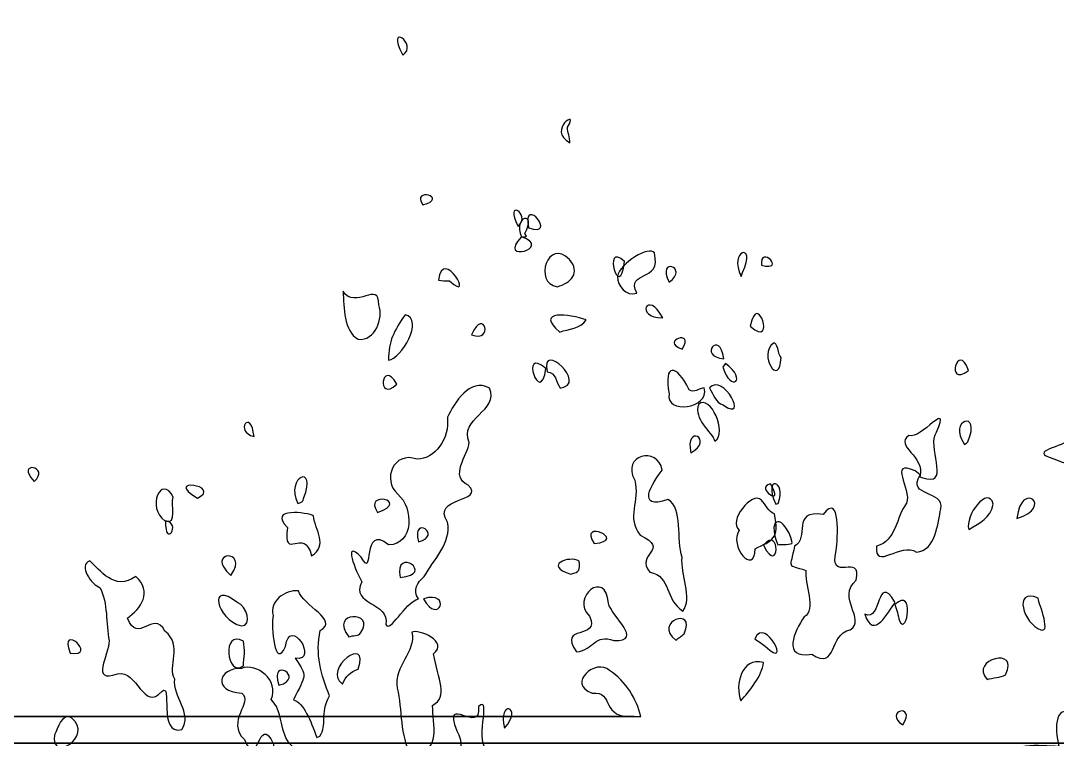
# Model space of a CAD drawing. Header units: centimetres. Extents: x -9.9 to 7.8, y -13.7 to 13.8.
# Drawn here: x -6.115 to -2.165, y 9.111 to 11.847 of the extents above; entities that cross this region are included whole.
import ezdxf

# ---------------------------------------------------------------- set-up
doc = ezdxf.new("R2010")
doc.units = ezdxf.units.CM
doc.header["$MEASUREMENT"] = 0
doc.layers.add('Layer 1', color=7, linetype='Continuous')

msp = doc.modelspace()

# ---------------------------------------------------------------- linework, layer by layer
at = {"layer": 'Layer 1'}
for points in [[(-4.65937, 11.71658), (-4.72631, 11.84743), (-4.59675, 11.75671), (-4.65937, 11.71658)], [(-4.5824, 11.14574), (-4.62943, 11.21535), (-4.47847, 11.17456), (-4.5824, 11.14574)], [(-4.17961, 11.05925), (-4.20432, 11.19019), (-4.064, 11.01699), (-4.17961, 11.05925)], [(-4.21915, 11.06419), (-4.27695, 11.17256), (-4.16643, 11.11428), (-4.21915, 11.06419)], [(-3.81368, 10.93075), (-3.83172, 10.76803), (-3.90209, 11.01077), (-3.81368, 10.93075)], [(-3.29226, 10.91592), (-3.29985, 10.9987), (-3.1938, 10.89103), (-3.29226, 10.91592)], [(-3.64317, 10.85167), (-3.69479, 10.95066), (-3.56554, 10.91013), (-3.64317, 10.85167)], [(-3.66818, 10.71576), (-3.77782, 10.71497), (-3.72555, 10.8264), (-3.66818, 10.71576)], [(-3.33446, 10.68363), (-3.30883, 10.82863), (-3.23254, 10.59497), (-3.33446, 10.68363)], [(-4.39706, 10.65151), (-4.3489, 10.76131), (-4.31015, 10.61696), (-4.39706, 10.65151)], [(-3.59397, 10.59714), (-3.68493, 10.62837), (-3.54132, 10.67443), (-3.59397, 10.59714)], [(-3.43582, 10.56007), (-3.53585, 10.56741), (-3.45088, 10.67325), (-3.43582, 10.56007)], [(-2.50264, 10.51538), (-2.59583, 10.4461), (-2.542, 10.63312), (-2.50264, 10.51538)], [(-4.11369, 10.52278), (-4.13457, 10.37109), (-4.21616, 10.61321), (-4.11369, 10.52278)], [(-4.68148, 10.4636), (-4.763, 10.38782), (-4.7392, 10.56731), (-4.68148, 10.4636)], [(-5.22599, 10.26352), (-5.30418, 10.28247), (-5.23684, 10.37498), (-5.22599, 10.26352)], [(-3.56097, 10.20173), (-3.58777, 10.31416), (-3.46806, 10.25386), (-3.56097, 10.20173)], [(-6.06444, 10.093), (-6.13953, 10.1756), (-5.99709, 10.14882), (-6.06444, 10.093)], [(-5.44193, 10.02875), (-5.57767, 10.11041), (-5.34301, 10.07764), (-5.44193, 10.02875)], [(-3.25744, 10.08311), (-3.19858, 9.98721), (-3.32116, 10.07199), (-3.25744, 10.08311)], [(-2.31835, 9.95214), (-2.30324, 10.1013), (-2.17293, 9.99364), (-2.31835, 9.95214)], [(-4.7549, 9.97438), (-4.81308, 10.0611), (-4.62562, 10.01993), (-4.7549, 9.97438)], [(-4.59927, 9.86334), (-4.62617, 9.9689), (-4.50371, 9.88715), (-4.59927, 9.86334)], [(-5.56277, 9.94242), (-5.5001, 9.9351), (-5.5668, 9.83379), (-5.56277, 9.94242)], [(-3.92955, 9.85592), (-3.99323, 9.95289), (-3.7954, 9.86965), (-3.92955, 9.85592)], [(-5.31387, 9.73484), (-5.42098, 9.82736), (-5.24047, 9.84007), (-5.31387, 9.73484)], [(-4.66898, 9.72743), (-4.69288, 9.85042), (-4.52929, 9.73721), (-4.66898, 9.72743)], [(-4.5799, 9.64624), (-4.4691, 9.678), (-4.52282, 9.53969), (-4.5799, 9.64624)], [(-5.92666, 9.43866), (-5.9717, 9.56068), (-5.81443, 9.42375), (-5.92666, 9.43866)], [(-5.13085, 9.31641), (-5.16842, 9.43169), (-5.02731, 9.34432), (-5.13085, 9.31641)], [(-4.27072, 9.15286), (-4.30156, 9.26313), (-4.19585, 9.23845), (-4.27072, 9.15286)], [(-2.75339, 9.16522), (-2.83173, 9.21898), (-2.69884, 9.25244), (-2.75339, 9.16522)]]:
    msp.add_open_spline(points, degree=3, dxfattribs=at)
for points, knots in [([(-4.02182, 11.38298), (-4.11384, 11.43224), (-3.981, 11.51563), (-4.0317, 11.44229), (-4.0317, 11.44229), (-4.03115, 11.42197), (-4.02229, 11.40332), (-4.02182, 11.38298)], [0, 0, 0, 0, 0.3333333, 0.3333333, 0.3333333, 0.3333333, 1, 1, 1, 1]), ([(-4.20678, 11.02465), (-4.241, 11.10425), (-4.14542, 11.12563), (-4.19442, 11.03701), (-4.19442, 11.03701), (-4.17652, 11.01798), (-4.1991, 11.02637), (-4.20678, 11.02465)], [0, 0, 0, 0, 0.3333333, 0.3333333, 0.3333333, 0.3333333, 1, 1, 1, 1]), ([(-4.20657, 11.02465), (-4.08278, 10.98129), (-4.30358, 10.92198), (-4.2066, 11.02462), (-4.2066, 11.02462), (-4.2066, 11.02462), (-4.20657, 11.02465), (-4.20657, 11.02465)], [0, 0, 0, 0, 0.3333333, 0.3333333, 0.3333333, 0.3333333, 1, 1, 1, 1]), ([(-4.0709, 10.83437), (-4.1622, 10.84733), (-4.10468, 11.02398), (-4.02395, 10.93816), (-4.02395, 10.93816), (-3.98046, 10.88802), (-4.01716, 10.8487), (-4.0709, 10.83437)], [0, 0, 0, 0, 0.3333333, 0.3333333, 0.3333333, 0.3333333, 1, 1, 1, 1]), ([(-4.52312, 10.85908), (-4.50543, 10.99398), (-4.38144, 10.76549), (-4.48111, 10.85661), (-4.48111, 10.85661), (-4.49525, 10.85597), (-4.50917, 10.85666), (-4.52312, 10.85908)], [0, 0, 0, 0, 0.3333333, 0.3333333, 0.3333333, 0.3333333, 1, 1, 1, 1]), ([(-3.84115, 10.87391), (-3.83276, 10.92316), (-3.71777, 10.99408), (-3.70029, 10.96287), (-3.70029, 10.96287), (-3.66975, 10.8474), (-3.81148, 10.90008), (-3.76701, 10.80966), (-3.76701, 10.80966), (-3.80797, 10.79731), (-3.8411, 10.83635), (-3.84115, 10.87391)], [0, 0, 0, 0, 0.25, 0.25, 0.25, 0.25, 0.5, 0.5, 0.5, 0.5, 1, 1, 1, 1]), ([(-3.36887, 10.87391), (-3.42133, 10.9729), (-3.30633, 11.00808), (-3.36402, 10.88847), (-3.36402, 10.88847), (-3.36402, 10.88847), (-3.36887, 10.87391), (-3.36887, 10.87391)], [0, 0, 0, 0, 0.3333333, 0.3333333, 0.3333333, 0.3333333, 1, 1, 1, 1]), ([(-4.82951, 10.63421), (-4.88446, 10.66659), (-4.88349, 10.7539), (-4.88635, 10.81707), (-4.88635, 10.81707), (-4.84106, 10.74351), (-4.74737, 10.86155), (-4.75044, 10.76518), (-4.75044, 10.76518), (-4.7318, 10.71376), (-4.76414, 10.62676), (-4.82952, 10.63421), (-4.82952, 10.63421), (-4.82952, 10.63421), (-4.82951, 10.63421), (-4.82951, 10.63421)], [0, 0, 0, 0, 0.2, 0.2, 0.2, 0.2, 0.4, 0.4, 0.4, 0.4, 0.6, 0.6, 0.6, 0.6, 1, 1, 1, 1]), ([(-4.06098, 10.66139), (-4.16007, 10.74626), (-4.02251, 10.73188), (-3.95966, 10.70834), (-3.95966, 10.70834), (-3.98262, 10.67432), (-4.02595, 10.67471), (-4.06098, 10.66139)], [0, 0, 0, 0, 0.3333333, 0.3333333, 0.3333333, 0.3333333, 1, 1, 1, 1]), ([(-4.65016, 10.7279), (-4.57464, 10.70943), (-4.66652, 10.55857), (-4.71288, 10.55492), (-4.71288, 10.55492), (-4.71464, 10.62696), (-4.69161, 10.66641), (-4.65016, 10.7279)], [0, 0, 0, 0, 0.3333333, 0.3333333, 0.3333333, 0.3333333, 1, 1, 1, 1]), ([(-4.10873, 10.51042), (-4.13517, 10.63507), (-3.94959, 10.46045), (-4.05931, 10.44864), (-4.05931, 10.44864), (-4.07477, 10.4716), (-4.07512, 10.50746), (-4.10873, 10.51042)], [0, 0, 0, 0, 0.3333333, 0.3333333, 0.3333333, 0.3333333, 1, 1, 1, 1]), ([(-3.21679, 10.56481), (-3.22347, 10.44525), (-3.30651, 10.57677), (-3.24644, 10.61918), (-3.24644, 10.61918), (-3.23011, 10.62861), (-3.2292, 10.57323), (-3.21679, 10.56481)], [0, 0, 0, 0, 0.3333333, 0.3333333, 0.3333333, 0.3333333, 1, 1, 1, 1]), ([(-3.51015, 10.44878), (-3.48919, 10.36911), (-3.65983, 10.34818), (-3.64359, 10.42654), (-3.64359, 10.42654), (-3.66655, 10.54394), (-3.61577, 10.54187), (-3.56699, 10.44137), (-3.56699, 10.44137), (-3.5503, 10.42895), (-3.52793, 10.44715), (-3.51015, 10.44878)], [0, 0, 0, 0, 0.25, 0.25, 0.25, 0.25, 0.5, 0.5, 0.5, 0.5, 1, 1, 1, 1]), ([(-3.49038, 10.44878), (-3.43613, 10.50995), (-3.33771, 10.3125), (-3.43776, 10.38417), (-3.43776, 10.38417), (-3.46824, 10.39299), (-3.47497, 10.42498), (-3.49038, 10.44878)], [0, 0, 0, 0, 0.3333333, 0.3333333, 0.3333333, 0.3333333, 1, 1, 1, 1]), ([(-3.42916, 10.54254), (-3.34176, 10.47713), (-3.40963, 10.43068), (-3.43904, 10.52771), (-3.43904, 10.52771), (-3.43904, 10.52771), (-3.4341, 10.53512), (-3.4341, 10.53512), (-3.4341, 10.53512), (-3.4341, 10.53512), (-3.42916, 10.54253), (-3.42916, 10.54253), (-3.42916, 10.54253), (-3.42916, 10.54253), (-3.42916, 10.54254), (-3.42916, 10.54254)], [0, 0, 0, 0, 0.2, 0.2, 0.2, 0.2, 0.4, 0.4, 0.4, 0.4, 0.6, 0.6, 0.6, 0.6, 1, 1, 1, 1]), ([(-4.59961, 9.64624), (-4.65244, 9.62904), (-4.70874, 9.51266), (-4.72309, 9.54815), (-4.72309, 9.54815), (-4.70775, 9.63486), (-4.8622, 9.62138), (-4.8146, 9.71049), (-4.8146, 9.71049), (-4.83679, 9.74662), (-4.89148, 9.87964), (-4.81707, 9.80439), (-4.81707, 9.80439), (-4.76706, 9.70792), (-4.81825, 9.9383), (-4.71328, 9.85134), (-4.71328, 9.85134), (-4.61608, 9.85273), (-4.61699, 9.99079), (-4.67819, 10.04459), (-4.67819, 10.04459), (-4.73965, 10.09941), (-4.69397, 10.21018), (-4.60454, 10.17753), (-4.60454, 10.17753), (-4.53624, 10.17915), (-4.47947, 10.25419), (-4.48917, 10.33729), (-4.48917, 10.33729), (-4.46102, 10.3922), (-4.40512, 10.48999), (-4.3281, 10.44809), (-4.3281, 10.44809), (-4.29025, 10.36083), (-4.44651, 10.33324), (-4.40577, 10.24125), (-4.40577, 10.24125), (-4.41022, 10.19538), (-4.4838, 10.10887), (-4.40932, 10.07869), (-4.40932, 10.07869), (-4.3431, 10.0105), (-4.5525, 10.03701), (-4.4884, 9.93783), (-4.4884, 9.93783), (-4.47304, 9.85954), (-4.54209, 9.79434), (-4.57736, 9.73025), (-4.57736, 9.73025), (-4.60398, 9.7088), (-4.62258, 9.67798), (-4.5996, 9.64623), (-4.5996, 9.64623), (-4.5996, 9.64623), (-4.59961, 9.64624), (-4.59961, 9.64624)], [0, 0, 0, 0, 0.0666667, 0.0666667, 0.0666667, 0.0666667, 0.1333333, 0.1333333, 0.1333333, 0.1333333, 0.2, 0.2, 0.2, 0.2, 0.2666667, 0.2666667, 0.2666667, 0.2666667, 0.3333333, 0.3333333, 0.3333333, 0.3333333, 0.4, 0.4, 0.4, 0.4, 0.4666667, 0.4666667, 0.4666667, 0.4666667, 0.5333333, 0.5333333, 0.5333333, 0.5333333, 0.6, 0.6, 0.6, 0.6, 0.6666667, 0.6666667, 0.6666667, 0.6666667, 0.7333333, 0.7333333, 0.7333333, 0.7333333, 0.8, 0.8, 0.8, 0.8, 0.8666667, 0.8666667, 0.8666667, 0.8666667, 1, 1, 1, 1]), ([(-3.53098, 10.38707), (-3.48723, 10.42606), (-3.41957, 10.27661), (-3.4692, 10.24621), (-3.4692, 10.24621), (-3.48146, 10.28252), (-3.55333, 10.32987), (-3.53098, 10.38707)], [0, 0, 0, 0, 0.3333333, 0.3333333, 0.3333333, 0.3333333, 1, 1, 1, 1]), ([(-2.68885, 10.11029), (-2.6646, 10.1889), (-2.78818, 10.22708), (-2.73013, 10.26833), (-2.73013, 10.26833), (-2.68463, 10.24847), (-2.56932, 10.41306), (-2.6246, 10.28081), (-2.6246, 10.28081), (-2.66276, 10.22849), (-2.57565, 10.0832), (-2.66167, 10.10289), (-2.66167, 10.10289), (-2.66167, 10.10289), (-2.67688, 10.10704), (-2.67688, 10.10704), (-2.67688, 10.10704), (-2.67688, 10.10704), (-2.68885, 10.11031), (-2.68885, 10.11031), (-2.68885, 10.11031), (-2.68885, 10.11031), (-2.68885, 10.11029), (-2.68885, 10.11029)], [0, 0, 0, 0, 0.1428571, 0.1428571, 0.1428571, 0.1428571, 0.2857143, 0.2857143, 0.2857143, 0.2857143, 0.4285714, 0.4285714, 0.4285714, 0.4285714, 0.5714286, 0.5714286, 0.5714286, 0.5714286, 0.7142857, 0.7142857, 0.7142857, 0.7142857, 1, 1, 1, 1]), ([(-2.51782, 10.23386), (-2.58681, 10.32891), (-2.45069, 10.36888), (-2.50546, 10.24374), (-2.50546, 10.24374), (-2.50546, 10.24374), (-2.5104, 10.2388), (-2.5104, 10.2388), (-2.5104, 10.2388), (-2.5104, 10.2388), (-2.51781, 10.23386), (-2.51781, 10.23386), (-2.51781, 10.23386), (-2.51781, 10.23386), (-2.51782, 10.23386), (-2.51782, 10.23386)], [0, 0, 0, 0, 0.2, 0.2, 0.2, 0.2, 0.4, 0.4, 0.4, 0.4, 0.6, 0.6, 0.6, 0.6, 1, 1, 1, 1]), ([(-2.11796, 10.25363), (-2.06769, 10.16855), (-2.08179, 10.13635), (-2.17821, 10.1795), (-2.17821, 10.1795), (-2.28315, 10.20917), (-2.1367, 10.22355), (-2.11796, 10.25363)], [0, 0, 0, 0, 0.3333333, 0.3333333, 0.3333333, 0.3333333, 1, 1, 1, 1]), ([(-3.59141, 9.59929), (-3.66253, 9.64188), (-3.63368, 9.73206), (-3.71803, 9.74699), (-3.71803, 9.74699), (-3.7769, 9.81711), (-3.63515, 9.83286), (-3.75451, 9.88842), (-3.75451, 9.88842), (-3.80901, 9.9555), (-3.75376, 10.01749), (-3.77511, 10.09771), (-3.77511, 10.09771), (-3.82834, 10.1929), (-3.68729, 10.22949), (-3.66989, 10.1356), (-3.66989, 10.1356), (-3.70999, 10.08754), (-3.7732, 9.97993), (-3.64824, 10.02433), (-3.64824, 10.02433), (-3.59103, 9.99101), (-3.61642, 9.87056), (-3.59472, 9.80354), (-3.59472, 9.80354), (-3.60018, 9.74188), (-3.55392, 9.64674), (-3.5914, 9.59929), (-3.5914, 9.59929), (-3.5914, 9.59929), (-3.59141, 9.59929), (-3.59141, 9.59929)], [0, 0, 0, 0, 0.1111111, 0.1111111, 0.1111111, 0.1111111, 0.2222222, 0.2222222, 0.2222222, 0.2222222, 0.3333333, 0.3333333, 0.3333333, 0.3333333, 0.4444444, 0.4444444, 0.4444444, 0.4444444, 0.5555556, 0.5555556, 0.5555556, 0.5555556, 0.6666667, 0.6666667, 0.6666667, 0.6666667, 0.7777778, 0.7777778, 0.7777778, 0.7777778, 1, 1, 1, 1]), ([(-5.05891, 10.00898), (-5.11074, 10.11098), (-4.9818, 10.16441), (-5.03729, 10.02811), (-5.03729, 10.02811), (-5.03416, 10.01459), (-5.05149, 10.01321), (-5.05891, 10.00898)], [0, 0, 0, 0, 0.3333333, 0.3333333, 0.3333333, 0.3333333, 1, 1, 1, 1]), ([(-2.6869, 10.11787), (-2.73969, 10.03059), (-2.59391, 10.06167), (-2.60834, 9.98855), (-2.60834, 9.98855), (-2.62052, 9.93517), (-2.62732, 9.82912), (-2.70114, 9.8238), (-2.70114, 9.8238), (-2.75989, 9.86526), (-2.86212, 9.74895), (-2.85359, 9.84651), (-2.85359, 9.84651), (-2.77722, 9.86583), (-2.77922, 9.95845), (-2.73894, 10.01065), (-2.73894, 10.01065), (-2.71842, 10.06512), (-2.81269, 10.17868), (-2.70667, 10.13269), (-2.70667, 10.13269), (-2.70667, 10.13269), (-2.69406, 10.12323), (-2.69406, 10.12323), (-2.69406, 10.12323), (-2.69406, 10.12323), (-2.68691, 10.11786), (-2.68691, 10.11786), (-2.68691, 10.11786), (-2.68691, 10.11786), (-2.6869, 10.11787), (-2.6869, 10.11787)], [0, 0, 0, 0, 0.1111111, 0.1111111, 0.1111111, 0.1111111, 0.2222222, 0.2222222, 0.2222222, 0.2222222, 0.3333333, 0.3333333, 0.3333333, 0.3333333, 0.4444444, 0.4444444, 0.4444444, 0.4444444, 0.5555556, 0.5555556, 0.5555556, 0.5555556, 0.6666667, 0.6666667, 0.6666667, 0.6666667, 0.7777778, 0.7777778, 0.7777778, 0.7777778, 1, 1, 1, 1]), ([(-5.56554, 9.94225), (-5.63699, 9.99222), (-5.57955, 10.12315), (-5.53366, 10.0329), (-5.53366, 10.0329), (-5.54581, 10.00502), (-5.51411, 9.92581), (-5.56554, 9.94225)], [0, 0, 0, 0, 0.3333333, 0.3333333, 0.3333333, 0.3333333, 1, 1, 1, 1]), ([(-3.23767, 10.00651), (-3.2895, 10.1201), (-3.19282, 10.09829), (-3.22779, 10.00898), (-3.22779, 10.00898), (-3.22779, 10.00898), (-3.23767, 10.00651), (-3.23767, 10.00651)], [0, 0, 0, 0, 0.3333333, 0.3333333, 0.3333333, 0.3333333, 1, 1, 1, 1]), ([(-2.50173, 9.91012), (-2.51862, 9.96211), (-2.42688, 10.07989), (-2.40909, 10.00683), (-2.40909, 10.00683), (-2.42057, 9.95065), (-2.45708, 9.93772), (-2.50173, 9.91012)], [0, 0, 0, 0, 0.3333333, 0.3333333, 0.3333333, 0.3333333, 1, 1, 1, 1]), ([(-3.24292, 9.9696), (-3.22061, 9.87326), (-3.25194, 9.86789), (-3.31633, 9.83652), (-3.31633, 9.83652), (-3.31809, 9.72955), (-3.41875, 9.84819), (-3.37636, 9.90782), (-3.37636, 9.90782), (-3.4229, 9.93885), (-3.32649, 10.05873), (-3.29248, 10.02145), (-3.29248, 10.02145), (-3.27597, 10.00557), (-3.26497, 9.97655), (-3.24291, 9.9696), (-3.24291, 9.9696), (-3.24291, 9.9696), (-3.24292, 9.9696), (-3.24292, 9.9696)], [0, 0, 0, 0, 0.1666667, 0.1666667, 0.1666667, 0.1666667, 0.3333333, 0.3333333, 0.3333333, 0.3333333, 0.5, 0.5, 0.5, 0.5, 0.6666667, 0.6666667, 0.6666667, 0.6666667, 1, 1, 1, 1]), ([(-3.16638, 9.8464), (-3.10639, 9.87611), (-3.18191, 9.9857), (-3.05737, 9.96708), (-3.05737, 9.96708), (-2.98906, 10.05565), (-3.00166, 9.87348), (-3.00701, 9.82991), (-3.00701, 9.82991), (-3.03908, 9.69814), (-2.90638, 9.82629), (-2.93071, 9.71704), (-2.93071, 9.71704), (-3.00742, 9.64918), (-2.89114, 9.56931), (-2.95385, 9.52762), (-2.95385, 9.52762), (-3.03765, 9.51263), (-3.00156, 9.37035), (-3.10054, 9.43488), (-3.10054, 9.43488), (-3.21532, 9.41531), (-3.16689, 9.5227), (-3.12931, 9.57704), (-3.12931, 9.57704), (-3.0799, 9.60159), (-3.13154, 9.70773), (-3.12237, 9.75425), (-3.12237, 9.75425), (-3.19953, 9.77807), (-3.18158, 9.75849), (-3.16638, 9.8464)], [0, 0, 0, 0, 0.1111111, 0.1111111, 0.1111111, 0.1111111, 0.2222222, 0.2222222, 0.2222222, 0.2222222, 0.3333333, 0.3333333, 0.3333333, 0.3333333, 0.4444444, 0.4444444, 0.4444444, 0.4444444, 0.5555556, 0.5555556, 0.5555556, 0.5555556, 0.6666667, 0.6666667, 0.6666667, 0.6666667, 0.7777778, 0.7777778, 0.7777778, 0.7777778, 1, 1, 1, 1]), ([(-5.00699, 9.80897), (-5.03294, 9.92602), (-5.11734, 9.78161), (-5.09842, 9.9177), (-5.09842, 9.9177), (-5.17739, 9.99575), (-5.01927, 9.97465), (-4.99914, 9.96151), (-4.99914, 9.96151), (-4.99344, 9.9059), (-4.94119, 9.84975), (-5.00699, 9.80897)], [0, 0, 0, 0, 0.25, 0.25, 0.25, 0.25, 0.5, 0.5, 0.5, 0.5, 1, 1, 1, 1]), ([(-3.23022, 9.85098), (-3.27491, 9.96808), (-3.20245, 9.96687), (-3.1745, 9.86039), (-3.1745, 9.86039), (-3.17466, 9.8487), (-3.21864, 9.85607), (-3.23022, 9.85098)], [0, 0, 0, 0, 0.3333333, 0.3333333, 0.3333333, 0.3333333, 1, 1, 1, 1]), ([(-3.28485, 9.85098), (-3.21666, 9.92664), (-3.22402, 9.73069), (-3.28279, 9.84737), (-3.28279, 9.84737), (-3.28279, 9.84737), (-3.28485, 9.85098), (-3.28485, 9.85098)], [0, 0, 0, 0, 0.3333333, 0.3333333, 0.3333333, 0.3333333, 1, 1, 1, 1]), ([(-4.01898, 9.73978), (-4.12631, 9.77369), (-4.02378, 9.81254), (-3.98685, 9.7892), (-3.98685, 9.7892), (-3.9831, 9.7544), (-3.98418, 9.74935), (-4.01898, 9.73978)], [0, 0, 0, 0, 0.3333333, 0.3333333, 0.3333333, 0.3333333, 1, 1, 1, 1]), ([(-5.85203, 9.79008), (-5.81485, 9.75857), (-5.75857, 9.67212), (-5.67658, 9.73077), (-5.67658, 9.73077), (-5.611, 9.67385), (-5.65776, 9.60617), (-5.70871, 9.57262), (-5.70871, 9.57262), (-5.66678, 9.46758), (-5.61142, 9.60772), (-5.56538, 9.5232), (-5.56538, 9.5232), (-5.49562, 9.46751), (-5.55752, 9.3871), (-5.52831, 9.34034), (-5.52831, 9.34034), (-5.53691, 9.27265), (-5.45879, 9.21134), (-5.50113, 9.14759), (-5.50113, 9.14759), (-5.59632, 9.12607), (-5.53294, 9.33152), (-5.57773, 9.29339), (-5.57773, 9.29339), (-5.6448, 9.21371), (-5.67239, 9.37679), (-5.74577, 9.36011), (-5.74577, 9.36011), (-5.85284, 9.32175), (-5.7789, 9.43251), (-5.7779, 9.48614), (-5.7779, 9.48614), (-5.79042, 9.55246), (-5.78266, 9.62839), (-5.81289, 9.68816), (-5.81289, 9.68816), (-5.84497, 9.69862), (-5.89687, 9.77498), (-5.85203, 9.79009), (-5.85203, 9.79009), (-5.85203, 9.79009), (-5.85203, 9.79008), (-5.85203, 9.79008)], [0, 0, 0, 0, 0.0833333, 0.0833333, 0.0833333, 0.0833333, 0.1666667, 0.1666667, 0.1666667, 0.1666667, 0.25, 0.25, 0.25, 0.25, 0.3333333, 0.3333333, 0.3333333, 0.3333333, 0.4166667, 0.4166667, 0.4166667, 0.4166667, 0.5, 0.5, 0.5, 0.5, 0.5833333, 0.5833333, 0.5833333, 0.5833333, 0.6666667, 0.6666667, 0.6666667, 0.6666667, 0.75, 0.75, 0.75, 0.75, 0.8333333, 0.8333333, 0.8333333, 0.8333333, 1, 1, 1, 1]), ([(-3.9967, 9.4436), (-4.07178, 9.55283), (-3.904, 9.48431), (-3.94728, 9.57951), (-3.94728, 9.57951), (-4.02176, 9.65114), (-3.88296, 9.76193), (-3.87553, 9.62867), (-3.87553, 9.62867), (-3.86448, 9.57939), (-3.73798, 9.48323), (-3.85425, 9.48703), (-3.85425, 9.48703), (-3.92894, 9.51373), (-3.9298, 9.45123), (-3.9967, 9.44359), (-3.9967, 9.44359), (-3.9967, 9.44359), (-3.9967, 9.4436), (-3.9967, 9.4436)], [0, 0, 0, 0, 0.1666667, 0.1666667, 0.1666667, 0.1666667, 0.3333333, 0.3333333, 0.3333333, 0.3333333, 0.5, 0.5, 0.5, 0.5, 0.6666667, 0.6666667, 0.6666667, 0.6666667, 1, 1, 1, 1]), ([(-5.27428, 9.54246), (-5.36917, 9.56677), (-5.40498, 9.72159), (-5.28729, 9.63069), (-5.28729, 9.63069), (-5.25604, 9.61992), (-5.2291, 9.54139), (-5.27428, 9.54246)], [0, 0, 0, 0, 0.3333333, 0.3333333, 0.3333333, 0.3333333, 1, 1, 1, 1]), ([(-2.78333, 9.63142), (-2.80659, 9.5978), (-2.86605, 9.48458), (-2.8976, 9.58688), (-2.8976, 9.58688), (-2.83224, 9.55717), (-2.85519, 9.7459), (-2.78445, 9.6359), (-2.78445, 9.6359), (-2.78445, 9.6359), (-2.78333, 9.63143), (-2.78333, 9.63143), (-2.78333, 9.63143), (-2.78333, 9.63143), (-2.78333, 9.63142), (-2.78333, 9.63142)], [0, 0, 0, 0, 0.2, 0.2, 0.2, 0.2, 0.4, 0.4, 0.4, 0.4, 0.6, 0.6, 0.6, 0.6, 1, 1, 1, 1]), ([(-4.98716, 9.11791), (-5.01035, 9.18167), (-5.0362, 9.24974), (-5.07612, 9.26124), (-5.07612, 9.26124), (-5.0266, 9.35799), (-5.02261, 9.34994), (-5.06871, 9.41939), (-5.06871, 9.41939), (-4.97518, 9.40602), (-5.09151, 9.5856), (-5.10578, 9.46387), (-5.10578, 9.46387), (-5.14783, 9.3716), (-5.16175, 9.54198), (-5.15309, 9.58177), (-5.15309, 9.58177), (-5.16745, 9.63787), (-5.10949, 9.67994), (-5.05635, 9.6764), (-5.05635, 9.6764), (-5.04109, 9.61743), (-4.89974, 9.5678), (-4.97354, 9.52476), (-4.97354, 9.52476), (-4.99384, 9.43746), (-4.96999, 9.35431), (-4.93773, 9.27607), (-4.93773, 9.27607), (-4.97655, 9.20462), (-4.94535, 9.16753), (-4.9748, 9.12286), (-4.9748, 9.12286), (-4.9748, 9.12286), (-4.98716, 9.11792), (-4.98716, 9.11792), (-4.98716, 9.11792), (-4.98716, 9.11792), (-4.98716, 9.11791), (-4.98716, 9.11791)], [0, 0, 0, 0, 0.0909091, 0.0909091, 0.0909091, 0.0909091, 0.1818182, 0.1818182, 0.1818182, 0.1818182, 0.2727273, 0.2727273, 0.2727273, 0.2727273, 0.3636364, 0.3636364, 0.3636364, 0.3636364, 0.4545455, 0.4545455, 0.4545455, 0.4545455, 0.5454545, 0.5454545, 0.5454545, 0.5454545, 0.6363636, 0.6363636, 0.6363636, 0.6363636, 0.7272727, 0.7272727, 0.7272727, 0.7272727, 0.8181818, 0.8181818, 0.8181818, 0.8181818, 1, 1, 1, 1]), ([(-2.78333, 9.624), (-2.70765, 9.69678), (-2.73619, 9.49824), (-2.76603, 9.56222), (-2.76603, 9.56222), (-2.77135, 9.58296), (-2.77563, 9.60395), (-2.78333, 9.624)], [0, 0, 0, 0, 0.3333333, 0.3333333, 0.3333333, 0.3333333, 1, 1, 1, 1]), ([(-2.22731, 9.52763), (-2.29213, 9.54917), (-2.33644, 9.68837), (-2.23719, 9.64872), (-2.23719, 9.64872), (-2.24272, 9.64713), (-2.18393, 9.51279), (-2.22731, 9.52763)], [0, 0, 0, 0, 0.3333333, 0.3333333, 0.3333333, 0.3333333, 1, 1, 1, 1]), ([(-4.86402, 9.50044), (-4.94561, 9.59983), (-4.75831, 9.60107), (-4.81912, 9.51748), (-4.81912, 9.51748), (-4.82679, 9.50163), (-4.85077, 9.50829), (-4.86402, 9.50044)], [0, 0, 0, 0, 0.3333333, 0.3333333, 0.3333333, 0.3333333, 1, 1, 1, 1]), ([(-3.61868, 9.48809), (-3.70847, 9.55975), (-3.53732, 9.6194), (-3.58655, 9.5128), (-3.58655, 9.5128), (-3.59687, 9.50406), (-3.60791, 9.49625), (-3.61868, 9.48809)], [0, 0, 0, 0, 0.3333333, 0.3333333, 0.3333333, 0.3333333, 1, 1, 1, 1]), ([(-3.31711, 9.49302), (-3.27787, 9.58606), (-3.172, 9.36617), (-3.27783, 9.46541), (-3.27783, 9.46541), (-3.29053, 9.47515), (-3.30407, 9.48374), (-3.31711, 9.49302)], [0, 0, 0, 0, 0.3333333, 0.3333333, 0.3333333, 0.3333333, 1, 1, 1, 1]), ([(-5.26648, 9.39054), (-5.3319, 9.34293), (-5.34995, 9.5338), (-5.26648, 9.48444), (-5.26648, 9.48444), (-5.25938, 9.45273), (-5.26389, 9.42244), (-5.26648, 9.39054)], [0, 0, 0, 0, 0.3333333, 0.3333333, 0.3333333, 0.3333333, 1, 1, 1, 1]), ([(-4.62619, 9.04891), (-4.67282, 9.12474), (-4.6602, 9.22371), (-4.68056, 9.30591), (-4.68056, 9.30591), (-4.69417, 9.39), (-4.60696, 9.44316), (-4.62433, 9.51876), (-4.62433, 9.51876), (-4.59979, 9.53183), (-4.48108, 9.48214), (-4.54217, 9.43688), (-4.54217, 9.43688), (-4.52466, 9.33829), (-4.48296, 9.27338), (-4.5458, 9.2398), (-4.5458, 9.2398), (-4.54374, 9.16877), (-4.51295, 9.06566), (-4.61383, 9.0534), (-4.61383, 9.0534), (-4.61383, 9.0534), (-4.62619, 9.0489), (-4.62619, 9.0489), (-4.62619, 9.0489), (-4.62619, 9.0489), (-4.62619, 9.04891), (-4.62619, 9.04891)], [0, 0, 0, 0, 0.125, 0.125, 0.125, 0.125, 0.25, 0.25, 0.25, 0.25, 0.375, 0.375, 0.375, 0.375, 0.5, 0.5, 0.5, 0.5, 0.625, 0.625, 0.625, 0.625, 0.75, 0.75, 0.75, 0.75, 1, 1, 1, 1]), ([(-4.88868, 9.32135), (-4.96971, 9.37804), (-4.78183, 9.5144), (-4.82937, 9.37819), (-4.82937, 9.37819), (-4.85756, 9.3668), (-4.87787, 9.35112), (-4.88868, 9.32135)], [0, 0, 0, 0, 0.3333333, 0.3333333, 0.3333333, 0.3333333, 1, 1, 1, 1]), ([(-2.43231, 9.33864), (-2.50115, 9.41654), (-2.30514, 9.46557), (-2.36192, 9.35627), (-2.36192, 9.35627), (-2.38086, 9.34616), (-2.41042, 9.34534), (-2.43231, 9.33864)], [0, 0, 0, 0, 0.3333333, 0.3333333, 0.3333333, 0.3333333, 1, 1, 1, 1]), ([(-3.77655, 9.19779), (-3.90585, 9.18647), (-3.85199, 9.2954), (-3.93718, 9.28675), (-3.93718, 9.28675), (-4.03772, 9.32217), (-3.92066, 9.42205), (-3.87176, 9.37254), (-3.87176, 9.37254), (-3.80679, 9.33197), (-3.7691, 9.26408), (-3.75184, 9.19779), (-3.75184, 9.19779), (-3.75184, 9.19779), (-3.7642, 9.19778), (-3.7642, 9.19778), (-3.7642, 9.19778), (-3.7642, 9.19778), (-9.92357, 9.19778), (-9.92357, 9.19778), (-9.92357, 9.19778), (-9.92357, 9.19778), (-3.77655, 9.19779), (-3.77655, 9.19779)], [0, 0, 0, 0, 0.1428571, 0.1428571, 0.1428571, 0.1428571, 0.2857143, 0.2857143, 0.2857143, 0.2857143, 0.4285714, 0.4285714, 0.4285714, 0.4285714, 0.5714286, 0.5714286, 0.5714286, 0.5714286, 0.7142857, 0.7142857, 0.7142857, 0.7142857, 1, 1, 1, 1]), ([(-5.27431, 9.38074), (-5.21577, 9.40341), (-5.12828, 9.33573), (-5.16063, 9.26213), (-5.16063, 9.26213), (-5.1153, 9.21914), (-5.1318, 9.14846), (-5.09144, 9.09656), (-5.09144, 9.09656), (-5.02034, 9.02419), (-5.01917, 8.9977), (-5.0623, 8.945), (-5.0623, 8.945), (-5.05314, 8.85839), (-4.9506, 8.80318), (-4.96788, 8.70365), (-4.96788, 8.70365), (-4.94575, 8.56961), (-5.04168, 8.70833), (-5.03963, 8.77064), (-5.03963, 8.77064), (-5.07087, 8.88081), (-5.15307, 8.97873), (-5.15144, 9.09279), (-5.15144, 9.09279), (-5.2103, 9.21734), (-5.20914, 8.98324), (-5.26289, 9.10949), (-5.26289, 9.10949), (-5.33482, 9.18122), (-5.22783, 9.25025), (-5.27277, 9.28684), (-5.27277, 9.28684), (-5.38696, 9.29347), (-5.36205, 9.38244), (-5.2743, 9.38074), (-5.2743, 9.38074), (-5.2743, 9.38074), (-5.27431, 9.38074), (-5.27431, 9.38074)], [0, 0, 0, 0, 0.0909091, 0.0909091, 0.0909091, 0.0909091, 0.1818182, 0.1818182, 0.1818182, 0.1818182, 0.2727273, 0.2727273, 0.2727273, 0.2727273, 0.3636364, 0.3636364, 0.3636364, 0.3636364, 0.4545455, 0.4545455, 0.4545455, 0.4545455, 0.5454545, 0.5454545, 0.5454545, 0.5454545, 0.6363636, 0.6363636, 0.6363636, 0.6363636, 0.7272727, 0.7272727, 0.7272727, 0.7272727, 0.8181818, 0.8181818, 0.8181818, 0.8181818, 1, 1, 1, 1]), ([(-3.37126, 9.2571), (-3.39386, 9.31798), (-3.36804, 9.42626), (-3.28477, 9.4029), (-3.28477, 9.4029), (-3.28889, 9.35155), (-3.33694, 9.29571), (-3.37126, 9.2571)], [0, 0, 0, 0, 0.3333333, 0.3333333, 0.3333333, 0.3333333, 1, 1, 1, 1]), ([(-4.48301, 8.91794), (-4.50547, 9.00986), (-4.39836, 9.05768), (-4.45336, 9.14281), (-4.45336, 9.14281), (-4.51001, 9.29154), (-4.35934, 9.12029), (-4.37076, 9.23515), (-4.37076, 9.23515), (-4.31548, 9.28407), (-4.39337, 9.089), (-4.33018, 9.06583), (-4.33018, 9.06583), (-4.33609, 9.01163), (-4.31954, 8.91945), (-4.37922, 8.88334), (-4.37922, 8.88334), (-4.42622, 8.87454), (-4.45064, 8.88876), (-4.48301, 8.91794)], [0, 0, 0, 0, 0.1666667, 0.1666667, 0.1666667, 0.1666667, 0.3333333, 0.3333333, 0.3333333, 0.3333333, 0.5, 0.5, 0.5, 0.5, 0.6666667, 0.6666667, 0.6666667, 0.6666667, 1, 1, 1, 1]), ([(-2.54617, 8.11761), (-2.68872, 8.18429), (-2.5341, 8.13895), (-2.49675, 8.21646), (-2.49675, 8.21646), (-2.55545, 8.21987), (-2.61469, 8.23535), (-2.6029, 8.30223), (-2.6029, 8.30223), (-2.70975, 8.28725), (-2.69732, 8.28157), (-2.67355, 8.17355), (-2.67355, 8.17355), (-2.65596, 8.05952), (-2.73803, 8.07359), (-2.74163, 8.17787), (-2.74163, 8.17787), (-2.69978, 8.26796), (-2.82758, 8.24431), (-2.82788, 8.34838), (-2.82788, 8.34838), (-2.7721, 8.40062), (-2.75918, 8.46196), (-2.86742, 8.45617), (-2.86742, 8.45617), (-2.83978, 8.50572), (-2.8255, 8.64725), (-2.8007, 8.52042), (-2.8007, 8.52042), (-2.73446, 8.44665), (-2.7084, 8.54243), (-2.69444, 8.60691), (-2.69444, 8.60691), (-2.69123, 8.6908), (-2.66754, 8.76317), (-2.59065, 8.80955), (-2.59065, 8.80955), (-2.58196, 8.90722), (-2.49083, 8.90476), (-2.50416, 8.97265), (-2.50416, 8.97265), (-2.45965, 8.92251), (-2.32773, 8.92198), (-2.3774, 9.02045), (-2.3774, 9.02045), (-2.34804, 9.10498), (-2.23341, 9.08525), (-2.15819, 9.08386), (-2.15819, 9.08386), (-2.17699, 9.15208), (-2.17437, 9.26641), (-2.08677, 9.19181), (-2.08677, 9.19181), (-2.10106, 9.1193), (-1.98926, 9.05317), (-2.11865, 9.0641), (-2.11865, 9.0641), (-2.18614, 9.00102), (-2.09911, 8.87499), (-2.15156, 8.82217), (-2.15156, 8.82217), (-2.19072, 8.78395), (-2.18751, 8.68494), (-2.17981, 8.6236), (-2.17981, 8.6236), (-2.13812, 8.58799), (-2.03046, 8.65577), (-2.03212, 8.52773), (-2.03212, 8.52773), (-2.028, 8.45855), (-2.10416, 8.39883), (-2.15325, 8.42901), (-2.15325, 8.42901), (-2.22675, 8.51285), (-2.29127, 8.54433), (-2.21009, 8.42407), (-2.21009, 8.42407), (-2.20342, 8.34911), (-2.33136, 8.42707), (-2.36083, 8.46114), (-2.36083, 8.46114), (-2.34261, 8.38134), (-2.42662, 8.33611), (-2.46215, 8.42901), (-2.46215, 8.42901), (-2.45837, 8.40298), (-2.50737, 8.29275), (-2.45721, 8.27827), (-2.45721, 8.27827), (-2.41971, 8.33219), (-2.35585, 8.23378), (-2.3213, 8.33016), (-2.3213, 8.33016), (-2.28022, 8.30088), (-2.34309, 8.12722), (-2.24146, 8.15357), (-2.24146, 8.15357), (-2.17656, 8.17995), (-2.1259, 8.3154), (-2.16315, 8.33757), (-2.16315, 8.33757), (-2.22934, 8.25939), (-2.28379, 8.35046), (-2.16807, 8.36759), (-2.16807, 8.36759), (-2.06149, 8.40504), (-2.04924, 8.28049), (-2.01778, 8.21376), (-2.01778, 8.21376), (-1.9376, 8.09532), (-1.93252, 7.93991), (-1.86749, 7.81134), (-1.86749, 7.81134), (-1.85048, 7.68048), (-1.81959, 7.54368), (-1.84685, 7.41336), (-1.84685, 7.41336), (-1.87111, 7.29833), (-1.92593, 7.55648), (-1.93828, 7.46278), (-1.93828, 7.46278), (-1.90344, 7.40606), (-1.89221, 7.27648), (-1.97676, 7.37736), (-1.97676, 7.37736), (-2.01012, 7.42685), (-2.13332, 7.51562), (-2.03644, 7.55703), (-2.03644, 7.55703), (-2.01284, 7.58749), (-1.93274, 7.66848), (-1.9284, 7.69259), (-1.9284, 7.69259), (-1.97709, 7.77192), (-2.08243, 7.69111), (-2.14056, 7.66613), (-2.14056, 7.66613), (-2.1659, 7.53296), (-2.25921, 7.59818), (-2.32704, 7.66167), (-2.32704, 7.66167), (-2.40531, 7.72592), (-2.48607, 7.80021), (-2.51407, 7.90017), (-2.51407, 7.90017), (-2.62164, 7.89231), (-2.47566, 7.97728), (-2.47947, 8.02126), (-2.47947, 8.02126), (-2.36059, 8.01058), (-2.43999, 8.22289), (-2.47947, 8.14482), (-2.47947, 8.14482), (-2.47554, 8.10896), (-2.52581, 8.12484), (-2.54619, 8.11764), (-2.54619, 8.11764), (-2.54619, 8.11764), (-2.54617, 8.11761), (-2.54617, 8.11761)], [0, 0, 0, 0, 0.0243902, 0.0243902, 0.0243902, 0.0243902, 0.0487805, 0.0487805, 0.0487805, 0.0487805, 0.0731707, 0.0731707, 0.0731707, 0.0731707, 0.097561, 0.097561, 0.097561, 0.097561, 0.1219512, 0.1219512, 0.1219512, 0.1219512, 0.1463415, 0.1463415, 0.1463415, 0.1463415, 0.1707317, 0.1707317, 0.1707317, 0.1707317, 0.195122, 0.195122, 0.195122, 0.195122, 0.2195122, 0.2195122, 0.2195122, 0.2195122, 0.2439024, 0.2439024, 0.2439024, 0.2439024, 0.2682927, 0.2682927, 0.2682927, 0.2682927, 0.2926829, 0.2926829, 0.2926829, 0.2926829, 0.3170732, 0.3170732, 0.3170732, 0.3170732, 0.3414634, 0.3414634, 0.3414634, 0.3414634, 0.3658537, 0.3658537, 0.3658537, 0.3658537, 0.3902439, 0.3902439, 0.3902439, 0.3902439, 0.4146341, 0.4146341, 0.4146341, 0.4146341, 0.4390244, 0.4390244, 0.4390244, 0.4390244, 0.4634146, 0.4634146, 0.4634146, 0.4634146, 0.4878049, 0.4878049, 0.4878049, 0.4878049, 0.5121951, 0.5121951, 0.5121951, 0.5121951, 0.5365854, 0.5365854, 0.5365854, 0.5365854, 0.5609756, 0.5609756, 0.5609756, 0.5609756, 0.5853659, 0.5853659, 0.5853659, 0.5853659, 0.6097561, 0.6097561, 0.6097561, 0.6097561, 0.6341463, 0.6341463, 0.6341463, 0.6341463, 0.6585366, 0.6585366, 0.6585366, 0.6585366, 0.6829268, 0.6829268, 0.6829268, 0.6829268, 0.7073171, 0.7073171, 0.7073171, 0.7073171, 0.7317073, 0.7317073, 0.7317073, 0.7317073, 0.7560976, 0.7560976, 0.7560976, 0.7560976, 0.7804878, 0.7804878, 0.7804878, 0.7804878, 0.804878, 0.804878, 0.804878, 0.804878, 0.8292683, 0.8292683, 0.8292683, 0.8292683, 0.8536585, 0.8536585, 0.8536585, 0.8536585, 0.8780488, 0.8780488, 0.8780488, 0.8780488, 0.902439, 0.902439, 0.902439, 0.902439, 0.9268293, 0.9268293, 0.9268293, 0.9268293, 0.9512195, 0.9512195, 0.9512195, 0.9512195, 1, 1, 1, 1]), ([(-1.37676, 9.09567), (-1.44891, 9.19561), (-1.31798, 9.22067), (-1.34958, 9.09567), (-1.34958, 9.09567), (-1.34958, 9.09567), (-1.36194, 9.09567), (-1.36194, 9.09567), (-1.36194, 9.09567), (-1.36194, 9.09567), (-9.92604, 9.09567), (-9.92604, 9.09567), (-9.92604, 9.09567), (-9.92604, 9.09567), (-1.37676, 9.09567), (-1.37676, 9.09567)], [0, 0, 0, 0, 0.2, 0.2, 0.2, 0.2, 0.4, 0.4, 0.4, 0.4, 0.6, 0.6, 0.6, 0.6, 1, 1, 1, 1]), ([(-5.92108, 9.19224), (-5.83511, 9.12233), (-6.00381, 9.01656), (-5.98594, 9.12833), (-5.98594, 9.12833), (-5.9747, 9.1507), (-5.95744, 9.2153), (-5.92108, 9.19224)], [0, 0, 0, 0, 0.3333333, 0.3333333, 0.3333333, 0.3333333, 1, 1, 1, 1])]:
    msp.add_open_spline(points, degree=3, knots=knots, dxfattribs=at)

doc.saveas('drawing.dxf')
